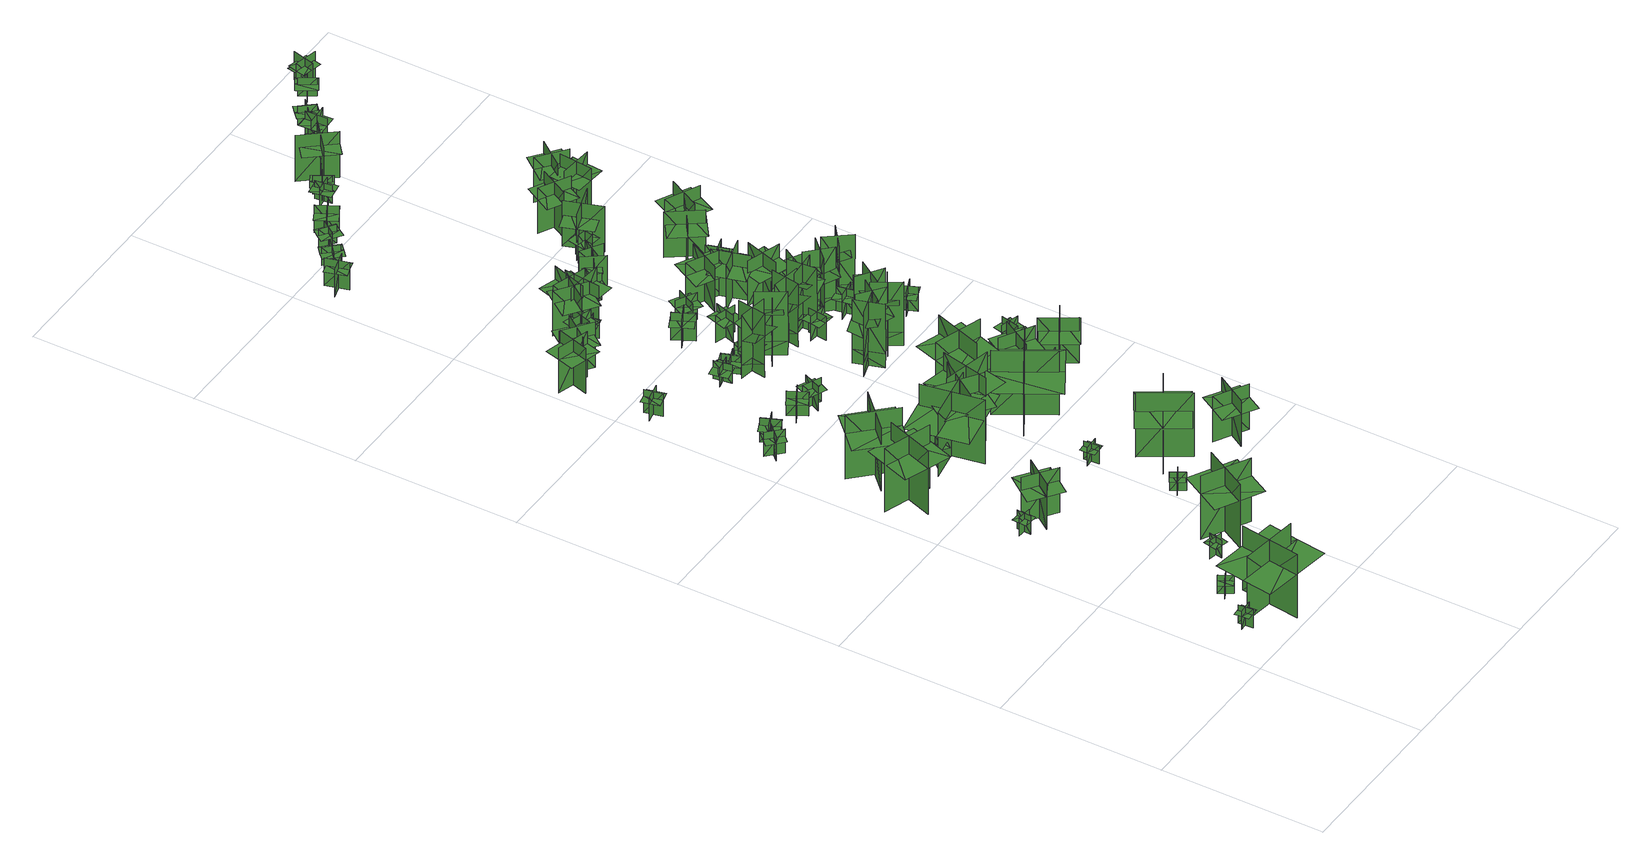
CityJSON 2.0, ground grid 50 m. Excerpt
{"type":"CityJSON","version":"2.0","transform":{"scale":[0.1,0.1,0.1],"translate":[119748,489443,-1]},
"CityObjects":{
"tree1":{"type":"SolitaryVegetationObject","geometry":[{"type":"MultiSurface","lod":"1","boundaries":[[[0,1,2]],[[0,2,3]],[[4,5,6]],[[4,6,7]],[[8,9,10]],[[8,10,11]],[[8,11,12]],[[8,12,13]]]}]},
"tree2":{"type":"SolitaryVegetationObject","geometry":[{"type":"MultiSurface","lod":"1","boundaries":[[[14,15,16]],[[14,16,17]],[[18,19,20]],[[18,20,21]],[[22,23,24]],[[22,24,25]],[[22,25,26]],[[22,26,27]]]}]},
"tree3":{"type":"SolitaryVegetationObject","geometry":[{"type":"MultiSurface","lod":"1","boundaries":[[[28,29,30]],[[28,30,31]],[[32,33,34]],[[32,34,35]],[[36,37,38]],[[36,38,39]],[[36,39,40]],[[36,40,41]]]}]},
"tree4":{"type":"SolitaryVegetationObject","geometry":[{"type":"MultiSurface","lod":"1","boundaries":[[[42,43,44]],[[42,44,45]],[[46,47,48]],[[46,48,49]],[[50,51,52]],[[50,52,53]],[[50,53,54]],[[50,54,55]]]}]},
"tree5":{"type":"SolitaryVegetationObject","geometry":[{"type":"MultiSurface","lod":"1","boundaries":[[[56,57,58]],[[56,58,59]],[[60,61,62]],[[60,62,63]],[[64,65,66]],[[64,66,67]],[[64,67,68]],[[64,68,69]]]}]},
"tree6":{"type":"SolitaryVegetationObject","geometry":[{"type":"MultiSurface","lod":"1","boundaries":[[[70,71,72]],[[70,72,73]],[[74,75,76]],[[74,76,77]],[[78,79,80]],[[78,80,81]],[[78,81,82]],[[78,82,83]]]}]},
"tree7":{"type":"SolitaryVegetationObject","geometry":[{"type":"MultiSurface","lod":"1","boundaries":[[[84,85,86]],[[84,86,87]],[[88,89,90]],[[88,90,91]],[[92,93,94]],[[92,94,95]],[[92,95,96]],[[92,96,97]]]}]},
"tree8":{"type":"SolitaryVegetationObject","geometry":[{"type":"MultiSurface","lod":"1","boundaries":[[[98,99,100]],[[98,100,101]],[[102,103,104]],[[102,104,105]],[[106,107,108]],[[106,108,109]],[[106,109,110]],[[106,110,111]]]}]},
"tree9":{"type":"SolitaryVegetationObject","geometry":[{"type":"MultiSurface","lod":"1","boundaries":[[[112,113,114]],[[112,114,115]],[[116,117,118]],[[116,118,119]],[[120,121,122]],[[120,122,123]],[[120,123,124]],[[120,124,125]]]}]},
"tree10":{"type":"SolitaryVegetationObject","geometry":[{"type":"MultiSurface","lod":"1","boundaries":[[[126,127,128]],[[126,128,129]],[[130,131,132]],[[130,132,133]],[[134,135,136]],[[134,136,137]],[[134,137,138]],[[134,138,139]]]}]},
"tree11":{"type":"SolitaryVegetationObject","geometry":[{"type":"MultiSurface","lod":"1","boundaries":[[[140,141,142]],[[140,142,143]],[[144,145,146]],[[144,146,147]],[[148,149,150]],[[148,150,151]],[[148,151,152]],[[148,152,153]]]}]},
"tree12":{"type":"SolitaryVegetationObject","geometry":[{"type":"MultiSurface","lod":"1","boundaries":[[[154,155,156]],[[154,156,157]],[[158,159,160]],[[158,160,161]],[[162,163,164]],[[162,164,165]],[[162,165,166]],[[162,166,167]]]}]},
"tree13":{"type":"SolitaryVegetationObject","geometry":[{"type":"MultiSurface","lod":"1","boundaries":[[[168,169,170]],[[168,170,171]],[[172,173,174]],[[172,174,175]],[[176,177,178]],[[176,178,179]],[[176,179,180]],[[176,180,181]]]}]},
"tree14":{"type":"SolitaryVegetationObject","geometry":[{"type":"MultiSurface","lod":"1","boundaries":[[[182,183,184]],[[182,184,185]],[[186,187,188]],[[186,188,189]],[[190,191,192]],[[190,192,193]],[[190,193,194]],[[190,194,195]]]}]},
"tree15":{"type":"SolitaryVegetationObject","geometry":[{"type":"MultiSurface","lod":"1","boundaries":[[[196,197,198]],[[196,198,199]],[[200,201,202]],[[200,202,203]],[[204,205,206]],[[204,206,207]],[[204,207,208]],[[204,208,209]]]}]},
"tree16":{"type":"SolitaryVegetationObject","geometry":[{"type":"MultiSurface","lod":"1","boundaries":[[[210,211,212]],[[210,212,213]],[[214,215,216]],[[214,216,217]],[[218,219,220]],[[218,220,221]],[[218,221,222]],[[218,222,223]]]}]},
"tree17":{"type":"SolitaryVegetationObject","geometry":[{"type":"MultiSurface","lod":"1","boundaries":[[[224,225,226]],[[224,226,227]],[[228,229,230]],[[228,230,231]],[[232,233,234]],[[232,234,235]],[[232,235,236]],[[232,236,237]]]}]},
"tree18":{"type":"SolitaryVegetationObject","geometry":[{"type":"MultiSurface","lod":"1","boundaries":[[[238,239,240]],[[238,240,241]],[[242,243,244]],[[242,244,245]],[[246,247,248]],[[246,248,249]],[[246,249,250]],[[246,250,251]]]}]},
"tree19":{"type":"SolitaryVegetationObject","geometry":[{"type":"MultiSurface","lod":"1","boundaries":[[[252,253,254]],[[252,254,255]],[[256,257,258]],[[256,258,259]],[[260,261,262]],[[260,262,263]],[[260,263,264]],[[260,264,265]]]}]},
"tree20":{"type":"SolitaryVegetationObject","geometry":[{"type":"MultiSurface","lod":"1","boundaries":[[[266,267,268]],[[266,268,269]],[[270,271,272]],[[270,272,273]],[[274,275,276]],[[274,276,277]],[[274,277,278]],[[274,278,279]]]}]},
"tree21":{"type":"SolitaryVegetationObject","geometry":[{"type":"MultiSurface","lod":"1","boundaries":[[[280,281,282]],[[280,282,283]],[[284,285,286]],[[284,286,287]],[[288,289,290]],[[288,290,291]],[[288,291,292]],[[288,292,293]]]}]},
"tree22":{"type":"SolitaryVegetationObject","geometry":[{"type":"MultiSurface","lod":"1","boundaries":[[[294,295,296]],[[294,296,297]],[[298,299,300]],[[298,300,301]],[[302,303,304]],[[302,304,305]],[[302,305,306]],[[302,306,307]]]}]},
"tree23":{"type":"SolitaryVegetationObject","geometry":[{"type":"MultiSurface","lod":"1","boundaries":[[[308,309,310]],[[308,310,311]],[[312,313,314]],[[312,314,315]],[[316,317,318]],[[316,318,319]],[[316,319,320]],[[316,320,321]]]}]},
"tree24":{"type":"SolitaryVegetationObject","geometry":[{"type":"MultiSurface","lod":"1","boundaries":[[[322,323,324]],[[322,324,325]],[[326,327,328]],[[326,328,329]],[[330,331,332]],[[330,332,333]],[[330,333,334]],[[330,334,335]]]}]},
"tree25":{"type":"SolitaryVegetationObject","geometry":[{"type":"MultiSurface","lod":"1","boundaries":[[[336,337,338]],[[336,338,339]],[[340,341,342]],[[340,342,343]],[[344,345,346]],[[344,346,347]],[[344,347,348]],[[344,348,349]]]}]},
"tree26":{"type":"SolitaryVegetationObject","geometry":[{"type":"MultiSurface","lod":"1","boundaries":[[[350,351,352]],[[350,352,353]],[[354,355,356]],[[354,356,357]],[[358,359,360]],[[358,360,361]],[[358,361,362]],[[358,362,363]]]}]},
"tree27":{"type":"SolitaryVegetationObject","geometry":[{"type":"MultiSurface","lod":"1","boundaries":[[[364,365,366]],[[364,366,367]],[[368,369,370]],[[368,370,371]],[[372,373,374]],[[372,374,375]],[[372,375,376]],[[372,376,377]]]}]},
"tree28":{"type":"SolitaryVegetationObject","geometry":[{"type":"MultiSurface","lod":"1","boundaries":[[[378,379,380]],[[378,380,381]],[[382,383,384]],[[382,384,385]],[[386,387,388]],[[386,388,389]],[[386,389,390]],[[386,390,391]]]}]},
"tree29":{"type":"SolitaryVegetationObject","geometry":[{"type":"MultiSurface","lod":"1","boundaries":[[[392,393,394]],[[392,394,395]],[[396,397,398]],[[396,398,399]],[[400,401,402]],[[400,402,403]],[[400,403,404]],[[400,404,405]]]}]},
"tree30":{"type":"SolitaryVegetationObject","geometry":[{"type":"MultiSurface","lod":"1","boundaries":[[[406,407,408]],[[406,408,409]],[[410,411,412]],[[410,412,413]],[[414,415,416]],[[414,416,417]],[[414,417,418]],[[414,418,419]]]}]},
"tree31":{"type":"SolitaryVegetationObject","geometry":[{"type":"MultiSurface","lod":"1","boundaries":[[[420,421,422]],[[420,422,423]],[[424,425,426]],[[424,426,427]],[[428,429,425]],[[428,425,424]],[[430,431,421]],[[430,421,420]],[[432,433,434]],[[432,434,435]],[[436,437,438]],[[436,438,439]]]}]},
"tree32":{"type":"SolitaryVegetationObject","geometry":[{"type":"MultiSurface","lod":"1","boundaries":[[[440,441,442]],[[440,442,443]],[[444,445,446]],[[444,446,447]],[[448,449,450]],[[448,450,451]],[[448,451,452]],[[448,452,453]]]}]},
"tree33":{"type":"SolitaryVegetationObject","geometry":[{"type":"MultiSurface","lod":"1","boundaries":[[[454,455,456]],[[454,456,457]],[[458,459,460]],[[458,460,461]],[[462,463,464]],[[462,464,465]],[[462,465,466]],[[462,466,467]]]}]},
"tree34":{"type":"SolitaryVegetationObject","geometry":[{"type":"MultiSurface","lod":"1","boundaries":[[[468,469,470]],[[468,470,471]],[[472,473,474]],[[472,474,475]],[[476,477,478]],[[476,478,479]],[[476,479,480]],[[476,480,481]]]}]},
"tree35":{"type":"SolitaryVegetationObject","geometry":[{"type":"MultiSurface","lod":"1","boundaries":[[[482,483,484]],[[482,484,485]],[[486,487,488]],[[486,488,489]],[[490,491,492]],[[490,492,493]],[[490,493,494]],[[490,494,495]]]}]},
"tree36":{"type":"SolitaryVegetationObject","geometry":[{"type":"MultiSurface","lod":"1","boundaries":[[[496,497,498]],[[496,498,499]],[[500,501,502]],[[500,502,503]],[[504,505,506]],[[504,506,507]],[[504,507,508]],[[504,508,509]]]}]},
"tree37":{"type":"SolitaryVegetationObject","geometry":[{"type":"MultiSurface","lod":"1","boundaries":[[[510,511,512]],[[510,512,513]],[[514,515,516]],[[514,516,517]],[[518,519,520]],[[518,520,521]],[[518,521,522]],[[518,522,523]]]}]},
"tree38":{"type":"SolitaryVegetationObject","geometry":[{"type":"MultiSurface","lod":"1","boundaries":[[[524,525,526]],[[524,526,527]],[[528,529,530]],[[528,530,531]],[[532,533,534]],[[532,534,535]],[[532,535,536]],[[532,536,537]]]}]},
"tree39":{"type":"SolitaryVegetationObject","geometry":[{"type":"MultiSurface","lod":"1","boundaries":[[[538,539,540]],[[538,540,541]],[[542,543,544]],[[542,544,545]],[[546,547,548]],[[546,548,549]],[[546,549,550]],[[546,550,551]]]}]},
"tree40":{"type":"SolitaryVegetationObject","geometry":[{"type":"MultiSurface","lod":"1","boundaries":[[[552,553,554]],[[552,554,555]],[[556,557,558]],[[556,558,559]],[[560,561,562]],[[560,562,563]],[[560,564,565]],[[560,565,561]]]}]},
"tree41":{"type":"SolitaryVegetationObject","geometry":[{"type":"MultiSurface","lod":"1","boundaries":[[[566,567,568]],[[566,568,569]],[[570,571,572]],[[570,572,573]],[[574,575,571]],[[574,571,570]],[[576,577,567]],[[576,567,566]],[[578,579,580]],[[578,580,581]],[[582,583,584]],[[582,584,585]]]}]},
"tree42":{"type":"SolitaryVegetationObject","geometry":[{"type":"MultiSurface","lod":"1","boundaries":[[[586,587,588]],[[586,588,589]],[[590,591,592]],[[590,592,593]],[[594,595,596]],[[594,596,597]],[[594,597,598]],[[594,598,599]]]}]},
"tree43":{"type":"SolitaryVegetationObject","geometry":[{"type":"MultiSurface","lod":"1","boundaries":[[[600,601,602]],[[600,602,603]],[[604,605,606]],[[604,606,607]],[[608,609,605]],[[608,605,604]],[[610,611,601]],[[610,601,600]],[[612,613,614]],[[612,614,615]],[[616,617,618]],[[616,618,619]]]}]},
"tree44":{"type":"SolitaryVegetationObject","geometry":[{"type":"MultiSurface","lod":"1","boundaries":[[[620,621,622]],[[620,622,623]],[[624,625,626]],[[624,626,627]],[[628,629,630]],[[628,630,631]],[[628,631,632]],[[628,632,633]]]}]},
"tree45":{"type":"SolitaryVegetationObject","geometry":[{"type":"MultiSurface","lod":"1","boundaries":[[[634,635,636]],[[634,636,637]],[[638,639,640]],[[638,640,641]],[[642,643,644]],[[642,644,645]],[[642,645,646]],[[642,646,647]]]}]},
"tree46":{"type":"SolitaryVegetationObject","geometry":[{"type":"MultiSurface","lod":"1","boundaries":[[[648,649,650]],[[648,650,651]],[[652,653,654]],[[652,654,655]],[[656,657,658]],[[656,658,659]],[[656,659,660]],[[656,660,661]]]}]},
"tree47":{"type":"SolitaryVegetationObject","geometry":[{"type":"MultiSurface","lod":"1","boundaries":[[[662,663,664]],[[662,664,665]],[[666,667,668]],[[666,668,669]],[[670,671,672]],[[670,672,673]],[[670,673,674]],[[670,674,675]]]}]},
"tree48":{"type":"SolitaryVegetationObject","geometry":[{"type":"MultiSurface","lod":"1","boundaries":[[[676,677,678]],[[676,678,679]],[[680,681,682]],[[680,682,683]],[[684,685,681]],[[684,681,680]],[[686,687,677]],[[686,677,676]],[[688,689,690]],[[688,690,691]],[[692,693,694]],[[692,694,695]]]}]},
"tree49":{"type":"SolitaryVegetationObject","geometry":[{"type":"MultiSurface","lod":"1","boundaries":[[[696,697,698]],[[696,698,699]],[[700,701,702]],[[700,702,703]],[[704,705,706]],[[704,706,707]],[[704,707,708]],[[704,708,709]]]}]},
"tree50":{"type":"SolitaryVegetationObject","geometry":[{"type":"MultiSurface","lod":"1","boundaries":[[[710,711,712]],[[710,712,713]],[[714,715,716]],[[714,716,717]],[[718,719,715]],[[718,715,714]],[[720,721,711]],[[720,711,710]],[[722,723,724]],[[722,724,725]],[[726,727,728]],[[726,728,729]]]}]},
"tree51":{"type":"SolitaryVegetationObject","geometry":[{"type":"MultiSurface","lod":"1","boundaries":[[[730,731,732]],[[730,732,733]],[[734,735,736]],[[734,736,737]],[[738,739,740]],[[738,740,741]],[[738,741,742]],[[738,742,743]]]}]},
"tree52":{"type":"SolitaryVegetationObject","geometry":[{"type":"MultiSurface","lod":"1","boundaries":[[[744,745,746]],[[744,746,747]],[[748,749,750]],[[748,750,751]],[[752,753,754]],[[752,754,755]],[[752,755,756]],[[752,756,757]]]}]},
"tree53":{"type":"SolitaryVegetationObject","geometry":[{"type":"MultiSurface","lod":"1","boundaries":[[[758,759,760]],[[758,760,761]],[[762,763,764]],[[762,764,765]],[[766,767,768]],[[766,768,769]],[[766,769,770]],[[766,770,771]]]}]},
"tree54":{"type":"SolitaryVegetationObject","geometry":[{"type":"MultiSurface","lod":"1","boundaries":[[[772,773,774]],[[772,774,775]],[[776,777,778]],[[776,778,779]],[[780,781,782]],[[780,782,783]],[[780,783,784]],[[780,784,785]]]}]},
"tree55":{"type":"SolitaryVegetationObject","geometry":[{"type":"MultiSurface","lod":"1","boundaries":[[[786,787,788]],[[786,788,789]],[[790,791,792]],[[790,792,793]],[[794,795,796]],[[794,796,797]],[[794,797,798]],[[794,798,799]]]}]},
"tree56":{"type":"SolitaryVegetationObject","geometry":[{"type":"MultiSurface","lod":"1","boundaries":[[[800,801,802]],[[800,802,803]],[[804,805,806]],[[804,806,807]],[[808,809,810]],[[808,810,811]],[[808,811,812]],[[808,812,813]]]}]},
"tree57":{"type":"SolitaryVegetationObject","geometry":[{"type":"MultiSurface","lod":"1","boundaries":[[[814,815,816]],[[814,816,817]],[[818,819,820]],[[818,820,821]],[[822,823,824]],[[822,824,825]],[[822,825,826]],[[822,826,827]]]}]},
"tree58":{"type":"SolitaryVegetationObject","geometry":[{"type":"MultiSurface","lod":"1","boundaries":[[[828,829,830]],[[828,830,831]],[[832,833,834]],[[832,834,835]],[[836,837,838]],[[836,838,839]],[[836,839,840]],[[836,840,841]]]}]},
"tree59":{"type":"SolitaryVegetationObject","geometry":[{"type":"MultiSurface","lod":"1","boundaries":[[[842,843,844]],[[842,844,845]],[[846,847,848]],[[846,848,849]],[[850,851,847]],[[850,847,846]],[[852,853,843]],[[852,843,842]],[[854,855,856]],[[854,856,857]],[[858,859,860]],[[858,860,861]]]}]},
"tree60":{"type":"SolitaryVegetationObject","geometry":[{"type":"MultiSurface","lod":"1","boundaries":[[[862,863,864]],[[862,864,865]],[[866,867,868]],[[866,868,869]],[[870,871,872]],[[870,872,873]],[[870,873,874]],[[870,874,875]]]}]},
"tree61":{"type":"SolitaryVegetationObject","geometry":[{"type":"MultiSurface","lod":"1","boundaries":[[[876,877,878]],[[876,878,879]],[[880,881,882]],[[880,882,883]],[[884,885,881]],[[884,881,880]],[[886,887,877]],[[886,877,876]],[[888,889,890]],[[888,890,891]],[[892,893,894]],[[892,894,895]]]}]},
"tree62":{"type":"SolitaryVegetationObject","geometry":[{"type":"MultiSurface","lod":"1","boundaries":[[[896,897,898]],[[896,898,899]],[[900,901,902]],[[900,902,903]],[[904,905,901]],[[904,901,900]],[[906,907,897]],[[906,897,896]],[[908,909,910]],[[908,910,911]],[[912,913,914]],[[912,914,915]]]}]},
"tree63":{"type":"SolitaryVegetationObject","geometry":[{"type":"MultiSurface","lod":"1","boundaries":[[[916,917,918]],[[916,918,919]],[[920,921,922]],[[920,922,923]],[[924,925,926]],[[924,926,927]],[[924,927,928]],[[924,928,929]]]}]},
"tree64":{"type":"SolitaryVegetationObject","geometry":[{"type":"MultiSurface","lod":"1","boundaries":[[[930,931,932]],[[930,932,933]],[[934,935,936]],[[934,936,937]],[[938,939,940]],[[938,940,941]],[[938,941,942]],[[938,942,943]]]}]},
"tree65":{"type":"SolitaryVegetationObject","geometry":[{"type":"MultiSurface","lod":"1","boundaries":[[[944,945,946]],[[944,946,947]],[[948,949,950]],[[948,950,951]],[[952,953,954]],[[952,954,955]],[[952,955,956]],[[952,956,957]]]}]},
"tree66":{"type":"SolitaryVegetationObject","geometry":[{"type":"MultiSurface","lod":"1","boundaries":[[[958,959,960]],[[958,960,961]],[[962,963,964]],[[962,964,965]],[[966,967,968]],[[966,968,969]],[[966,969,970]],[[966,970,971]]]}]},
"tree67":{"type":"SolitaryVegetationObject","geometry":[{"type":"MultiSurface","lod":"1","boundaries":[[[972,973,974]],[[972,974,975]],[[976,977,978]],[[976,978,979]],[[980,981,982]],[[980,982,983]],[[980,983,984]],[[980,984,985]]]}]},
"tree68":{"type":"SolitaryVegetationObject","geometry":[{"type":"MultiSurface","lod":"1","boundaries":[[[986,987,988]],[[986,988,989]],[[990,991,992]],[[990,992,993]],[[994,995,996]],[[994,996,997]],[[994,997,998]],[[994,998,999]]]}]},
"tree69":{"type":"SolitaryVegetationObject","geometry":[{"type":"MultiSurface","lod":"1","boundaries":[[[1000,1001,1002]],[[1000,1002,1003]],[[1004,1005,1006]],[[1004,1006,1007]],[[1008,1009,1005]],[[1008,1005,1004]],[[1010,1011,1001]],[[1010,1001,1000]],[[1012,1013,1014]],[[1012,1014,1015]],[[1016,1017,1018]],[[1016,1018,1019]]]}]},
"tree70":{"type":"SolitaryVegetationObject","geometry":[{"type":"MultiSurface","lod":"1","boundaries":[[[1020,1021,1022]],[[1020,1022,1023]],[[1024,1025,1026]],[[1024,1026,1027]],[[1028,1029,1030]],[[1028,1030,1031]],[[1028,1031,1032]],[[1028,1032,1033]]]}]},
"tree71":{"type":"SolitaryVegetationObject","geometry":[{"type":"MultiSurface","lod":"1","boundaries":[[[1034,1035,1036]],[[1034,1036,1037]],[[1038,1039,1040]],[[1038,1040,1041]],[[1042,1043,1044]],[[1042,1044,1045]],[[1042,1045,1046]],[[1042,1046,1047]]]}]},
"tree72":{"type":"SolitaryVegetationObject","geometry":[{"type":"MultiSurface","lod":"1","boundaries":[[[1048,1049,1050]],[[1048,1050,1051]],[[1052,1053,1054]],[[1052,1054,1055]],[[1056,1057,1058]],[[1056,1058,1059]],[[1056,1059,1060]],[[1056,1060,1061]]]}]},
"tree73":{"type":"SolitaryVegetationObject","geometry":[{"type":"MultiSurface","lod":"1","boundaries":[[[1062,1063,1064]],[[1062,1064,1065]],[[1066,1067,1068]],[[1066,1068,1069]],[[1070,1071,1072]],[[1070,1072,1073]],[[1070,1073,1074]],[[1070,1074,1075]]]}]},
"tree74":{"type":"SolitaryVegetationObject","geometry":[{"type":"MultiSurface","lod":"1","boundaries":[[[1076,1077,1078]],[[1076,1078,1079]],[[1080,1081,1082]],[[1080,1082,1083]],[[1084,1085,1086]],[[1084,1086,1087]],[[1084,1087,1088]],[[1084,1088,1089]]]}]},
"tree75":{"type":"SolitaryVegetationObject","geometry":[{"type":"MultiSurface","lod":"1","boundaries":[[[1090,1091,1092]],[[1090,1092,1093]],[[1094,1095,1096]],[[1094,1096,1097]],[[1098,1099,1095]],[[1098,1095,1094]],[[1100,1101,1091]],[[1100,1091,1090]],[[1102,1103,1104]],[[1102,1104,1105]],[[1106,1107,1108]],[[1106,1108,1109]]]}]},
"tree76":{"type":"SolitaryVegetationObject","geometry":[{"type":"MultiSurface","lod":"1","boundaries":[[[1110,1111,1112]],[[1110,1112,1113]],[[1114,1115,1116]],[[1114,1116,1117]],[[1118,1119,1120]],[[1118,1120,1121]],[[1118,1121,1122]],[[1118,1122,1123]]]}]},
"tree77":{"type":"SolitaryVegetationObject","geometry":[{"type":"MultiSurface","lod":"1","boundaries":[[[1124,1125,1126]],[[1124,1126,1127]],[[1128,1129,1130]],[[1128,1130,1131]],[[1132,1133,1134]],[[1132,1134,1135]],[[1132,1136,1137]],[[1132,1137,1133]]]}]},
"tree78":{"type":"SolitaryVegetationObject","geometry":[{"type":"MultiSurface","lod":"1","boundaries":[[[1138,1139,1140]],[[1138,1140,1141]],[[1142,1143,1144]],[[1142,1144,1145]],[[1146,1147,1148]],[[1146,1148,1149]],[[1146,1149,1150]],[[1146,1150,1151]]]}]},
"tree79":{"type":"SolitaryVegetationObject","geometry":[{"type":"MultiSurface","lod":"1","boundaries":[[[1152,1153,1154]],[[1152,1154,1155]],[[1156,1157,1158]],[[1156,1158,1159]],[[1160,1161,1162]],[[1160,1162,1163]],[[1160,1163,1164]],[[1160,1164,1165]]]}]},
"tree80":{"type":"SolitaryVegetationObject","geometry":[{"type":"MultiSurface","lod":"1","boundaries":[[[1166,1167,1168]],[[1166,1168,1169]],[[1170,1171,1172]],[[1170,1172,1173]],[[1174,1175,1176]],[[1174,1176,1177]],[[1174,1177,1178]],[[1174,1178,1179]]]}]},
"tree81":{"type":"SolitaryVegetationObject","geometry":[{"type":"MultiSurface","lod":"1","boundaries":[[[1180,1181,1182]],[[1180,1182,1183]],[[1184,1185,1186]],[[1184,1186,1187]],[[1188,1189,1190]],[[1188,1190,1191]],[[1188,1191,1192]],[[1188,1192,1193]]]}]},
"tree82":{"type":"SolitaryVegetationObject","geometry":[{"type":"MultiSurface","lod":"1","boundaries":[[[1194,1195,1196]],[[1194,1196,1197]],[[1198,1199,1200]],[[1198,1200,1201]],[[1202,1203,1204]],[[1202,1204,1205]],[[1202,1205,1206]],[[1202,1206,1207]]]}]},
"tree83":{"type":"SolitaryVegetationObject","geometry":[{"type":"MultiSurface","lod":"1","boundaries":[[[1208,1209,1210]],[[1208,1210,1211]],[[1212,1213,1214]],[[1212,1214,1215]],[[1216,1217,1218]],[[1216,1218,1219]],[[1216,1219,1220]],[[1216,1220,1221]]]}]},
"tree84":{"type":"SolitaryVegetationObject","geometry":[{"type":"MultiSurface","lod":"1","boundaries":[[[1222,1223,1224]],[[1222,1224,1225]],[[1226,1227,1228]],[[1226,1228,1229]],[[1230,1231,1232]],[[1230,1232,1233]],[[1230,1233,1234]],[[1230,1234,1235]]]}]},
"tree85":{"type":"SolitaryVegetationObject","geometry":[{"type":"MultiSurface","lod":"1","boundaries":[[[1236,1237,1238]],[[1236,1238,1239]],[[1240,1241,1242]],[[1240,1242,1243]],[[1244,1245,1246]],[[1244,1246,1247]],[[1244,1247,1248]],[[1244,1248,1249]]]}]},
"tree86":{"type":"SolitaryVegetationObject","geometry":[{"type":"MultiSurface","lod":"1","boundaries":[[[1250,1251,1252]],[[1250,1252,1253]],[[1254,1255,1256]],[[1254,1256,1257]],[[1258,1259,1260]],[[1258,1260,1261]],[[1258,1262,1263]],[[1258,1263,1259]]]}]},
"tree87":{"type":"SolitaryVegetationObject","geometry":[{"type":"MultiSurface","lod":"1","boundaries":[[[1264,1265,1266]],[[1264,1266,1267]],[[1268,1269,1270]],[[1268,1270,1271]],[[1272,1273,1274]],[[1272,1274,1275]],[[1272,1275,1276]],[[1272,1276,1277]]]}]},
"tree88":{"type":"SolitaryVegetationObject","geometry":[{"type":"MultiSurface","lod":"1","boundaries":[[[1278,1279,1280]],[[1278,1280,1281]],[[1282,1283,1284]],[[1282,1284,1285]],[[1286,1287,1288]],[[1286,1288,1289]],[[1286,1289,1290]],[[1286,1290,1291]]]}]},
"tree89":{"type":"SolitaryVegetationObject","geometry":[{"type":"MultiSurface","lod":"1","boundaries":[[[1292,1293,1294]],[[1292,1294,1295]],[[1296,1297,1298]],[[1296,1298,1299]],[[1300,1301,1302]],[[1300,1302,1303]],[[1300,1303,1304]],[[1300,1304,1305]]]}]},
"tree90":{"type":"SolitaryVegetationObject","geometry":[{"type":"MultiSurface","lod":"1","boundaries":[[[1306,1307,1308]],[[1306,1308,1309]],[[1310,1311,1312]],[[1310,1312,1313]],[[1314,1315,1316]],[[1314,1316,1317]],[[1314,1317,1318]],[[1314,1318,1319]]]}]},
"tree91":{"type":"SolitaryVegetationObject","geometry":[{"type":"MultiSurface","lod":"1","boundaries":[[[1320,1321,1322]],[[1320,1322,1323]],[[1324,1325,1326]],[[1324,1326,1327]],[[1328,1329,1330]],[[1328,1330,1331]],[[1328,1331,1332]],[[1328,1332,1333]]]}]},
"tree92":{"type":"SolitaryVegetationObject","geometry":[{"type":"MultiSurface","lod":"1","boundaries":[[[1334,1335,1336]],[[1334,1336,1337]],[[1338,1339,1340]],[[1338,1340,1341]],[[1342,1343,1344]],[[1342,1344,1345]],[[1342,1345,1346]],[[1342,1346,1347]]]}]},
"tree93":{"type":"SolitaryVegetationObject","geometry":[{"type":"MultiSurface","lod":"1","boundaries":[[[1348,1349,1350]],[[1348,1350,1351]],[[1352,1353,1354]],[[1352,1354,1355]],[[1356,1357,1358]],[[1356,1358,1359]],[[1356,1359,1360]],[[1356,1360,1361]]]}]},
"tree94":{"type":"SolitaryVegetationObject","geometry":[{"type":"MultiSurface","lod":"1","boundaries":[[[1362,1363,1364]],[[1362,1364,1365]],[[1366,1367,1368]],[[1366,1368,1369]],[[1370,1371,1372]],[[1370,1372,1373]],[[1370,1373,1374]],[[1370,1374,1375]]]}]},
"tree95":{"type":"SolitaryVegetationObject","geometry":[{"type":"MultiSurface","lod":"1","boundaries":[[[1376,1377,1378]],[[1376,1378,1379]],[[1380,1381,1382]],[[1380,1382,1383]],[[1384,1385,1386]],[[1384,1386,1387]],[[1384,1388,1389]],[[1384,1389,1385]]]}]},
"tree96":{"type":"SolitaryVegetationObject","geometry":[{"type":"MultiSurface","lod":"1","boundaries":[[[1390,1391,1392]],[[1390,1392,1393]],[[1394,1395,1396]],[[1394,1396,1397]],[[1398,1399,1400]],[[1398,1400,1401]],[[1398,1401,1402]],[[1398,1402,1403]]]}]}
},
"vertices":[
[127,145,16],[130,101,16],[130,101,78],[127,145,78],[108,123,16],[152,126,16],[152,126,78],[108,123,78],[108,123,60],[109,101,60],[153,104,60],[152,126,60],[150,148,60],[106,145,60],
[255,209,14],[255,209,231],[228,24,231],[228,24,14],[329,106,14],[329,106,231],[150,132,231],[150,132,14],[356,102,161],[370,194,161],[148,227,161],[134,134,161],[120,42,161],[342,9,161],
[231,248,18],[193,227,18],[193,227,79],[231,248,79],[203,256,18],[225,218,18],[225,218,79],[203,256,79],[203,256,62],[183,245,62],[205,207,62],[225,218,62],[244,229,62],[222,267,62],
[156,806,19],[159,850,19],[159,850,81],[156,806,81],[178,825,19],[134,828,19],[134,828,81],[178,825,81],[178,825,64],[179,847,64],[135,850,64],[134,828,64],[132,806,64],[176,803,64],
[334,323,19],[343,366,19],[343,366,80],[334,323,80],[359,339,19],[315,348,19],[315,348,80],[359,339,80],[359,339,63],[363,360,63],[320,370,63],[315,348,63],[311,327,63],[354,317,63],
[174,1130,26],[28,1181,26],[28,1181,242],[174,1130,242],[130,1223,26],[79,1077,26],[79,1077,242],[130,1223,242],[130,1223,182],[57,1249,182],[6,1103,182],[79,1077,182],[152,1052,182],[203,1198,182],
[187,855,17],[276,790,17],[276,790,171],[187,855,171],[198,782,17],[263,871,17],[263,871,171],[198,782,171],[198,782,128],[242,749,128],[308,839,128],[263,871,128],[219,904,128],[153,815,128],
[154,1204,32],[94,1176,32],[94,1176,124],[154,1204,124],[113,1220,32],[141,1159,32],[141,1159,124],[113,1220,124],[113,1220,98],[83,1206,98],[110,1146,98],[141,1159,98],[171,1173,98],[143,1234,98],
[95,1232,29],[205,1341,29],[205,1341,244],[95,1232,244],[198,1230,29],[89,1341,29],[89,1341,244],[198,1230,244],[198,1230,184],[253,1285,184],[144,1395,184],[89,1341,184],[34,1287,184],[143,1176,184],
[56,1573,30],[99,1532,30],[99,1532,112],[56,1573,112],[57,1534,30],[97,1576,30],[97,1576,112],[57,1534,112],[57,1534,89],[78,1513,89],[119,1556,89],[97,1576,89],[76,1597,89],[35,1554,89],
[190,1156,31],[211,1219,31],[211,1219,123],[190,1156,123],[230,1176,31],[167,1197,31],[167,1197,123],[230,1176,123],[230,1176,97],[241,1207,97],[178,1228,97],[167,1197,97],[156,1166,97],[219,1144,97],
[481,445,10],[406,310,10],[406,310,225],[481,445,225],[382,418,10],[517,343,10],[517,343,225],[382,418,225],[382,418,165],[344,350,165],[480,275,165],[517,343,165],[555,410,165],[419,485,165],
[100,1612,32],[124,1558,32],[124,1558,114],[100,1612,114],[86,1575,32],[139,1599,32],[139,1599,114],[86,1575,114],[86,1575,91],[98,1548,91],[151,1573,91],[139,1599,91],[127,1626,91],[73,1602,91],
[224,1302,36],[212,1248,36],[212,1248,113],[224,1302,113],[193,1282,36],[247,1270,36],[247,1270,113],[193,1282,113],[193,1282,91],[187,1255,91],[241,1243,91],[247,1270,91],[253,1297,91],[199,1309,91],
[296,1156,30],[245,1198,30],[245,1198,122],[296,1156,122],[292,1200,30],[250,1149,30],[250,1149,122],[292,1200,122],[292,1200,96],[266,1221,96],[224,1170,96],[250,1149,96],[275,1128,96],[318,1179,96],
[100,1933,12],[46,1921,12],[46,1921,89],[100,1933,89],[68,1953,12],[81,1899,12],[81,1899,89],[68,1953,89],[68,1953,68],[42,1947,68],[54,1893,68],[81,1899,68],[108,1905,68],[95,1959,68],
[304,1243,27],[304,1243,244],[338,1059,244],[338,1059,27],[407,1169,27],[407,1169,244],[229,1137,244],[229,1137,27],[434,1174,174],[417,1267,174],[196,1226,174],[213,1134,174],[230,1042,174],[451,1082,174],
[504,588,20],[527,550,20],[527,550,82],[504,588,82],[497,560,20],[535,582,20],[535,582,82],[497,560,82],[497,560,65],[508,541,65],[546,563,65],[535,582,65],[524,601,65],[486,579,65],
[321,1186,32],[382,1213,32],[382,1213,125],[321,1186,125],[362,1170,32],[335,1230,32],[335,1230,125],[362,1170,125],[362,1170,99],[393,1183,99],[366,1244,99],[335,1230,99],[305,1217,99],[332,1156,99],
[85,2222,12],[56,2124,12],[56,2124,166],[85,2222,166],[20,2186,12],[118,2158,12],[118,2158,166],[20,2186,166],[20,2186,126],[6,2138,126],[104,2110,126],[118,2158,126],[132,2205,126],[33,2233,126],
[337,1103,27],[425,1230,27],[425,1230,242],[337,1103,242],[438,1121,27],[311,1209,27],[311,1209,242],[438,1121,242],[438,1121,182],[482,1184,182],[355,1273,182],[311,1209,182],[267,1145,182],[394,1057,182],
[272,1601,31],[220,1572,31],[220,1572,113],[272,1601,113],[234,1612,31],[262,1560,31],[262,1560,113],[234,1612,113],[234,1612,90],[208,1598,90],[237,1546,90],[262,1560,90],[288,1574,90],[260,1626,90],
[501,852,19],[504,807,19],[504,807,80],[501,852,80],[481,829,19],[525,832,19],[525,832,80],[481,829,80],[481,829,63],[483,807,63],[527,810,63],[525,832,63],[524,854,63],[480,852,63],
[296,1550,30],[320,1604,30],[320,1604,112],[296,1550,112],[333,1564,30],[279,1588,30],[279,1588,112],[333,1564,112],[333,1564,89],[345,1591,89],[291,1615,89],[279,1588,89],[267,1561,89],[320,1537,89],
[167,2163,8],[85,2225,8],[85,2225,162],[167,2163,162],[156,2237,8],[94,2155,8],[94,2155,162],[156,2237,162],[156,2237,122],[117,2267,122],[55,2185,122],[94,2155,122],[133,2126,122],[195,2207,122],
[362,1193,30],[513,1159,30],[513,1159,245],[362,1193,245],[417,1106,30],[451,1257,30],[451,1257,245],[417,1106,245],[417,1106,185],[492,1089,185],[526,1240,185],[451,1257,185],[375,1274,185],[341,1123,185],
[432,1251,36],[402,1297,36],[402,1297,113],[432,1251,113],[440,1287,36],[394,1257,36],[394,1257,113],[440,1287,113],[440,1287,91],[425,1310,91],[379,1280,91],[394,1257,91],[409,1234,91],[455,1264,91],
[279,1807,27],[279,1807,89],[269,1860,89],[269,1860,27],[249,1828,27],[249,1828,89],[300,1838,89],[300,1838,27],[242,1826,68],[247,1800,68],[310,1812,68],[305,1839,68],[299,1865,68],[236,1853,68],
[583,742,16],[665,610,16],[665,610,232],[583,742,232],[559,641,16],[691,723,16],[691,723,232],[559,641,232],[559,641,171],[600,575,171],[732,657,171],[691,723,171],[650,789,171],[518,707,171],
[289,1823,27],[289,1823,89],[339,1842,89],[339,1842,27],[304,1856,27],[304,1856,89],[322,1807,89],[322,1807,27],[302,1863,69],[277,1854,69],[299,1793,69],[324,1803,69],[349,1812,69],[327,1872,69],
[397,1780,73],[307,1794,73],[308,1795,243],[397,1782,243],[357,1836,73],[343,1746,73],[344,1746,243],[357,1835,243],[357,1835,28],[344,1746,28],[397,1782,28],[308,1795,28],[397,1781,156],[308,1795,156],[301,1749,172],[390,1735,172],[320,1793,183],[387,1783,183],[392,1817,192],[325,1827,192],
[492,1033,26],[492,1033,243],[653,1129,243],[653,1129,26],[525,1155,26],[525,1155,243],[618,1000,243],[618,1000,26],[511,1179,172],[431,1131,172],[545,938,172],[626,986,172],[706,1034,172],[592,1227,172],
[242,2278,13],[222,2215,13],[222,2215,105],[242,2278,105],[203,2258,13],[266,2238,13],[266,2238,105],[203,2258,105],[203,2258,79],[193,2227,79],[256,2207,79],[266,2238,79],[276,2270,79],[212,2290,79],
[527,1201,32],[576,1348,32],[576,1348,247],[527,1201,247],[620,1247,32],[473,1295,32],[473,1295,247],[620,1247,247],[620,1247,187],[644,1320,187],[497,1369,187],[473,1295,187],[448,1222,187],[595,1173,187],
[394,1808,21],[394,1808,83],[364,1853,83],[364,1853,21],[359,1816,21],[359,1816,83],[401,1845,83],[401,1845,21],[352,1811,63],[367,1789,63],[420,1825,63],[405,1847,63],[390,1869,63],[337,1834,63],
[265,2260,10],[275,2217,10],[275,2217,72],[265,2260,72],[249,2235,10],[292,2245,10],[292,2245,72],[249,2235,72],[249,2235,55],[254,2214,55],[297,2224,55],[292,2245,55],[287,2267,55],[244,2257,55],
[304,2259,14],[215,2324,14],[215,2324,168],[304,2259,168],[294,2331,14],[228,2243,14],[228,2243,168],[294,2331,168],[294,2331,125],[249,2364,125],[184,2275,125],[228,2243,125],[273,2210,125],[338,2299,125],
[388,1831,22],[388,1831,84],[440,1820,84],[440,1820,22],[419,1850,22],[419,1850,84],[408,1800,84],[408,1800,22],[421,1858,64],[395,1864,64],[381,1801,64],[407,1795,64],[433,1789,64],[447,1852,64],
[766,527,16],[823,622,16],[823,622,170],[766,527,170],[838,545,16],[743,601,16],[743,601,170],[838,545,170],[838,545,127],[866,592,127],[771,649,127],[743,601,127],[715,554,127],[810,497,127],
[83,2952,12],[102,2884,12],[102,2884,106],[83,2952,106],[56,2903,12],[124,2923,12],[124,2923,106],[56,2903,106],[84,2946,82],[102,2884,82],[129,2892,82],[111,2954,82],[57,2939,82],[75,2876,82],
[410,1820,72],[460,1744,72],[458,1744,242],[409,1820,242],[396,1754,72],[472,1803,72],[471,1803,242],[395,1754,242],[395,1754,27],[471,1803,27],[409,1820,27],[458,1744,27],[410,1820,155],[459,1744,155],[498,1769,172],[449,1845,172],[452,1754,182],[415,1811,182],[386,1792,191],[423,1735,191],
[275,2268,14],[308,2374,14],[308,2374,167],[275,2268,167],[341,2302,14],[235,2335,14],[235,2335,167],[341,2302,167],[341,2302,124],[357,2355,124],[252,2388,124],[235,2335,124],[219,2282,124],[324,2249,124],
[486,1526,72],[572,1554,72],[573,1553,243],[486,1525,243],[547,1495,73],[519,1581,73],[518,1581,243],[546,1495,243],[546,1495,27],[518,1581,27],[486,1525,27],[573,1553,27],[486,1525,156],[572,1553,156],[558,1597,172],[472,1569,172],[561,1549,182],[496,1528,182],[507,1495,192],[571,1517,192],
[249,2288,15],[360,2277,15],[360,2277,168],[249,2288,168],[296,2231,15],[307,2341,15],[307,2341,168],[296,2231,168],[296,2231,125],[351,2225,125],[362,2335,125],[307,2341,125],[252,2346,125],[241,2236,125],
[365,2050,13],[395,1990,13],[395,1990,106],[365,2050,106],[351,2008,13],[410,2037,13],[410,2037,106],[351,2008,106],[351,2008,80],[366,1978,80],[425,2008,80],[410,2037,80],[396,2067,80],[336,2038,80],
[501,1768,31],[501,1768,93],[479,1817,93],[479,1817,31],[467,1782,31],[467,1782,93],[514,1803,93],[514,1803,31],[460,1779,73],[471,1755,73],[529,1780,73],[519,1805,73],[508,1829,73],[449,1804,73],
[440,1902,15],[460,1965,15],[460,1965,107],[440,1902,107],[479,1922,15],[416,1942,15],[416,1942,107],[479,1922,107],[479,1922,82],[489,1954,82],[426,1974,82],[416,1942,82],[406,1910,82],[469,1891,82],
[552,1771,73],[463,1785,73],[463,1787,243],[552,1773,243],[512,1827,73],[498,1737,73],[499,1737,243],[513,1826,243],[513,1826,28],[499,1737,28],[552,1773,28],[463,1787,28],[552,1772,156],[463,1786,156],[456,1740,173],[545,1726,173],[475,1784,183],[542,1774,183],[547,1808,192],[480,1818,192],
[712,1221,32],[656,1126,32],[656,1126,186],[712,1221,186],[640,1203,32],[736,1147,32],[736,1147,186],[640,1203,186],[640,1203,143],[612,1156,143],[708,1099,143],[736,1147,143],[764,1195,143],[669,1251,143],
[606,1592,73],[551,1520,73],[549,1521,244],[604,1593,244],[538,1583,74],[610,1528,74],[610,1529,244],[538,1584,244],[538,1584,28],[610,1529,28],[604,1593,28],[549,1521,28],[605,1593,157],[550,1521,157],[586,1492,173],[642,1564,173],[557,1530,183],[598,1585,183],[571,1605,193],[530,1551,193],
[672,1287,35],[673,1232,35],[673,1232,112],[672,1287,112],[646,1260,35],[702,1262,35],[702,1262,112],[646,1260,112],[646,1260,90],[647,1233,90],[702,1234,90],[702,1262,90],[701,1290,90],[646,1288,90],
[456,2078,15],[425,2019,15],[425,2019,107],[456,2078,107],[413,2065,15],[472,2034,15],[472,2034,107],[413,2065,107],[413,2065,82],[398,2036,82],[457,2005,82],[472,2034,82],[488,2064,82],[429,2095,82],
[189,3000,13],[189,3000,75],[149,2963,75],[149,2963,13],[186,2963,13],[186,2963,75],[151,3001,75],[151,3001,13],[192,2958,55],[211,2976,55],[168,3023,55],[148,3005,55],[129,2987,55],[172,2940,55],
[529,1831,27],[529,1831,89],[520,1778,89],[520,1778,27],[549,1801,27],[549,1801,89],[498,1810,89],[498,1810,27],[557,1800,69],[561,1826,69],[498,1837,69],[494,1811,69],[489,1784,69],[552,1773,69],
[369,2283,15],[404,2339,15],[404,2339,107],[369,2283,107],[412,2292,15],[356,2328,15],[356,2328,107],[412,2292,107],[412,2292,81],[430,2320,81],[374,2356,81],[356,2328,81],[338,2300,81],[394,2264,81],
[518,1809,25],[518,1809,87],[569,1796,87],[569,1796,25],[549,1827,25],[549,1827,87],[536,1777,87],[536,1777,25],[551,1835,67],[525,1841,67],[509,1779,67],[535,1772,67],[561,1766,67],[577,1828,67],
[570,1748,26],[564,1689,26],[564,1689,108],[570,1748,108],[540,1723,26],[598,1717,26],[598,1717,108],[540,1723,108],[540,1723,85],[536,1694,85],[595,1688,85],[598,1717,85],[601,1746,85],[543,1753,85],
[767,1089,31],[757,1132,31],[757,1132,93],[767,1089,93],[783,1114,31],[740,1104,31],[740,1104,93],[783,1114,93],[783,1114,76],[778,1135,76],[735,1125,76],[740,1104,76],[745,1082,76],[788,1092,76],
[604,1580,73],[652,1503,73],[651,1503,243],[603,1579,243],[588,1514,73],[665,1562,73],[665,1562,243],[588,1514,243],[588,1514,28],[665,1562,28],[603,1579,28],[651,1503,28],[603,1580,156],[651,1503,156],[690,1527,172],[643,1604,172],[645,1513,182],[608,1571,182],[579,1553,192],[615,1495,192],
[568,1777,25],[568,1777,87],[561,1830,87],[561,1830,25],[540,1799,25],[540,1799,87],[591,1806,87],[591,1806,25],[532,1798,66],[535,1772,66],[599,1780,66],[595,1807,66],[592,1833,66],[528,1825,66],
[574,1818,72],[581,1728,72],[579,1728,243],[573,1818,243],[529,1767,73],[620,1773,73],[619,1774,243],[529,1767,243],[529,1767,27],[619,1774,27],[573,1818,27],[579,1728,27],[573,1818,155],[580,1728,155],[626,1731,172],[619,1822,172],[579,1740,182],[573,1808,182],[539,1805,192],[545,1738,192],
[667,1637,74],[617,1561,74],[615,1562,245],[665,1638,245],[599,1624,75],[675,1573,75],[675,1574,245],[600,1624,245],[600,1624,29],[675,1574,29],[665,1638,29],[615,1562,29],[666,1637,158],[616,1562,158],[654,1536,174],[704,1612,174],[623,1572,184],[660,1629,184],[631,1648,194],[594,1591,194],
[826,1066,31],[768,1160,31],[768,1160,185],[826,1066,185],[844,1137,31],[749,1080,31],[749,1080,185],[844,1137,185],[844,1137,141],[815,1185,141],[720,1127,141],[749,1080,141],[778,1032,141],[873,1090,141],
[247,3052,14],[247,3052,76],[216,3008,76],[216,3008,14],[252,3016,14],[252,3016,76],[210,3046,76],[210,3046,14],[258,3011,56],[274,3033,56],[222,3070,56],[206,3049,56],[191,3027,56],[243,2989,56],
[482,2365,15],[422,2322,15],[422,2322,114],[482,2365,114],[430,2374,15],[473,2313,15],[473,2313,114],[430,2374,114],[435,2367,77],[410,2349,77],[440,2307,77],[465,2324,77],[490,2342,77],[460,2384,77],
[796,1286,36],[782,1229,36],[782,1229,118],[796,1286,118],[762,1266,36],[819,1252,36],[819,1252,118],[762,1266,118],[762,1266,95],[755,1237,95],[812,1223,95],[819,1252,95],[827,1280,95],[769,1295,95],
[530,2015,10],[582,2113,10],[582,2113,163],[530,2015,163],[601,2036,10],[503,2088,10],[503,2088,163],[601,2036,163],[601,2036,120],[626,2085,120],[528,2137,120],[503,2088,120],[477,2039,120],[575,1987,120],
[669,1814,24],[669,1814,86],[624,1785,86],[624,1785,24],[660,1779,24],[660,1779,86],[633,1823,86],[633,1823,24],[665,1772,66],[687,1787,66],[653,1841,66],[630,1826,66],[608,1812,66],[642,1758,66],
[690,1799,71],[626,1734,71],[625,1735,241],[689,1800,241],[621,1799,71],[686,1735,71],[686,1735,241],[622,1799,241],[622,1799,26],[686,1735,26],[689,1800,26],[625,1735,26],[689,1799,154],[625,1735,154],[658,1702,170],[722,1767,170],[634,1744,181],[682,1792,181],[657,1817,190],[609,1768,190],
[462,2336,15],[501,2398,15],[501,2398,113],[462,2336,113],[513,2348,15],[450,2387,15],[450,2387,113],[513,2348,113],[506,2352,76],[522,2378,76],[478,2406,76],[462,2380,76],[446,2354,76],[490,2326,76],
[249,3046,12],[307,3077,12],[307,3077,105],[249,3046,105],[291,3033,12],[260,3091,12],[260,3091,105],[291,3033,105],[291,3033,79],[320,3048,79],[289,3107,79],[260,3091,79],[231,3076,79],[262,3017,79],
[616,1954,13],[586,2061,13],[586,2061,166],[616,1954,166],[653,2018,13],[546,1988,13],[546,1988,166],[653,2018,166],[653,2018,123],[638,2071,123],[531,2041,123],[546,1988,123],[561,1935,123],[668,1965,123],
[664,1701,24],[722,1710,24],[722,1710,107],[664,1701,107],[696,1678,24],[686,1736,24],[686,1736,107],[696,1678,107],[696,1678,84],[725,1683,84],[715,1741,84],[686,1736,84],[657,1731,84],[667,1673,84],
[595,1952,11],[700,1918,11],[700,1918,164],[595,1952,164],[628,1886,11],[662,1991,11],[662,1991,164],[628,1886,164],[628,1886,121],[681,1869,121],[715,1974,121],[662,1991,121],[609,2008,121],[576,1903,121],
[692,1729,69],[763,1785,69],[764,1784,239],[693,1728,239],[760,1721,69],[704,1792,69],[703,1791,239],[760,1720,239],[760,1720,24],[703,1791,24],[693,1728,24],[764,1784,24],[693,1728,152],[764,1785,152],[735,1821,169],[664,1765,169],[754,1777,179],[701,1734,179],[723,1708,188],[776,1750,188],
[755,1559,30],[809,1581,30],[809,1581,112],[755,1559,112],[791,1543,30],[768,1598,30],[768,1598,112],[791,1543,112],[791,1543,89],[818,1554,89],[796,1609,89],[768,1598,89],[741,1587,89],[763,1532,89],
[567,2417,15],[511,2426,15],[511,2426,109],[567,2417,109],[541,2452,15],[532,2396,15],[532,2396,109],[541,2452,109],[541,2452,79],[532,2396,79],[563,2391,79],[572,2447,79],[511,2457,79],[501,2401,79],
[790,1674,24],[752,1720,24],[752,1720,106],[790,1674,106],[794,1713,24],[748,1676,24],[748,1676,106],[794,1713,106],[794,1713,83],[775,1736,83],[729,1698,83],[748,1676,83],[767,1653,83],[813,1691,83],
[630,2075,18],[694,2094,18],[694,2094,111],[630,2075,111],[669,2054,18],[650,2117,18],[650,2117,111],[669,2054,111],[669,2054,85],[701,2064,85],[682,2127,85],[650,2117,85],[618,2108,85],[637,2044,85],
[759,1875,12],[696,1913,12],[696,1913,110],[759,1875,110],[746,1925,12],[708,1862,12],[708,1862,110],[746,1925,110],[742,1918,73],[716,1934,73],[689,1890,73],[715,1874,73],[741,1858,73],[768,1902,73],
[552,2501,14],[589,2391,14],[589,2391,169],[552,2501,169],[519,2435,14],[519,2435,169],[629,2471,169],[629,2471,14],[519,2435,120],[534,2389,120],[622,2418,120],[607,2464,120],[592,2510,120],[504,2481,120],
[407,3140,16],[407,3140,78],[355,3132,78],[355,3132,16],[385,3112,16],[385,3112,78],[378,3162,78],[378,3162,16],[387,3104,58],[413,3108,58],[403,3171,58],[377,3167,58],[350,3163,58],[360,3100,58],
[717,2157,13],[652,2247,13],[652,2247,167],[717,2157,167],[729,2230,13],[640,2165,13],[640,2165,167],[729,2230,167],[729,2230,124],[697,2274,124],[607,2210,124],[640,2165,124],[672,2120,124],[762,2185,124],
[383,3141,16],[383,3141,78],[429,3169,78],[429,3169,16],[392,3176,16],[392,3176,78],[419,3132,78],[419,3132,16],[388,3183,58],[365,3169,58],[398,3114,58],[421,3128,58],[444,3141,58],[411,3196,58],
[659,2538,9],[569,2587,9],[569,2587,163],[659,2538,163],[638,2609,9],[589,2519,9],[589,2519,163],[638,2609,163],[638,2609,123],[595,2633,123],[546,2543,123],[589,2519,123],[632,2496,123],[681,2586,123],
[419,3247,10],[495,3156,10],[495,3156,167],[419,3247,167],[412,3154,10],[502,3230,10],[502,3230,167],[412,3154,167],[426,3239,126],[495,3156,126],[531,3186,126],[462,3269,126],[390,3209,126],[459,3126,126],
[797,2223,13],[699,2273,13],[699,2273,167],[797,2223,167],[775,2293,13],[724,2195,13],[724,2195,167],[775,2293,167],[775,2293,124],[726,2318,124],[675,2220,124],[724,2195,124],[774,2170,124],[824,2268,124],
[720,2610,10],[711,2508,10],[711,2508,164],[720,2610,164],[663,2562,10],[765,2553,10],[765,2553,164],[663,2562,164],[663,2562,124],[659,2513,124],[761,2504,124],[765,2553,124],[770,2602,124],[668,2611,124],
[498,3237,17],[498,3237,79],[543,3265,79],[543,3265,17],[507,3272,17],[507,3272,79],[534,3228,79],[534,3228,17],[503,3278,59],[480,3264,59],[514,3210,59],[536,3224,59],[559,3238,59],[526,3292,59],
[753,2600,10],[672,2663,10],[672,2663,164],[753,2600,164],[743,2674,10],[680,2593,10],[680,2593,164],[743,2674,164],[743,2674,124],[704,2704,124],[641,2623,124],[680,2593,124],[719,2563,124],[782,2644,124],
[559,3293,17],[559,3293,79],[536,3245,79],[536,3245,17],[570,3258,17],[570,3258,79],[524,3281,79],[524,3281,17],[577,3255,59],[589,3279,59],[532,3307,59],[520,3283,59],[508,3260,59],[565,3231,59],
[556,3282,13],[622,3286,13],[622,3286,106],[556,3282,106],[589,3252,13],[585,3318,13],[585,3318,106],[589,3252,106],[589,3252,80],[622,3254,80],[618,3320,80],[585,3318,80],[552,3317,80],[556,3250,80],
[618,3327,15],[618,3327,77],[658,3362,77],[658,3362,15],[621,3363,15],[621,3363,77],[656,3324,77],[656,3324,15],[616,3369,57],[596,3351,57],[639,3303,57],[659,3321,57],[679,3339,57],[636,3387,57],
[715,3391,15],[715,3391,77],[760,3419,77],[760,3419,15],[724,3426,15],[724,3426,77],[751,3382,77],[751,3382,15],[720,3433,56],[697,3419,56],[730,3364,56],[753,3378,56],[776,3392,56],[743,3447,56],
[810,3424,14],[741,3441,14],[741,3441,108],[810,3424,108],[781,3472,14],[764,3403,14],[764,3403,108],[781,3472,108],[804,3426,83],[741,3441,83],[735,3414,83],[798,3399,83],[811,3453,83],[748,3468,83],
[795,3476,17],[795,3476,79],[786,3423,79],[786,3423,17],[815,3446,17],[815,3446,79],[765,3455,79],[765,3455,17],[823,3444,58],[828,3471,58],[765,3482,58],[760,3456,58],[755,3429,58],[818,3418,58]
]}
